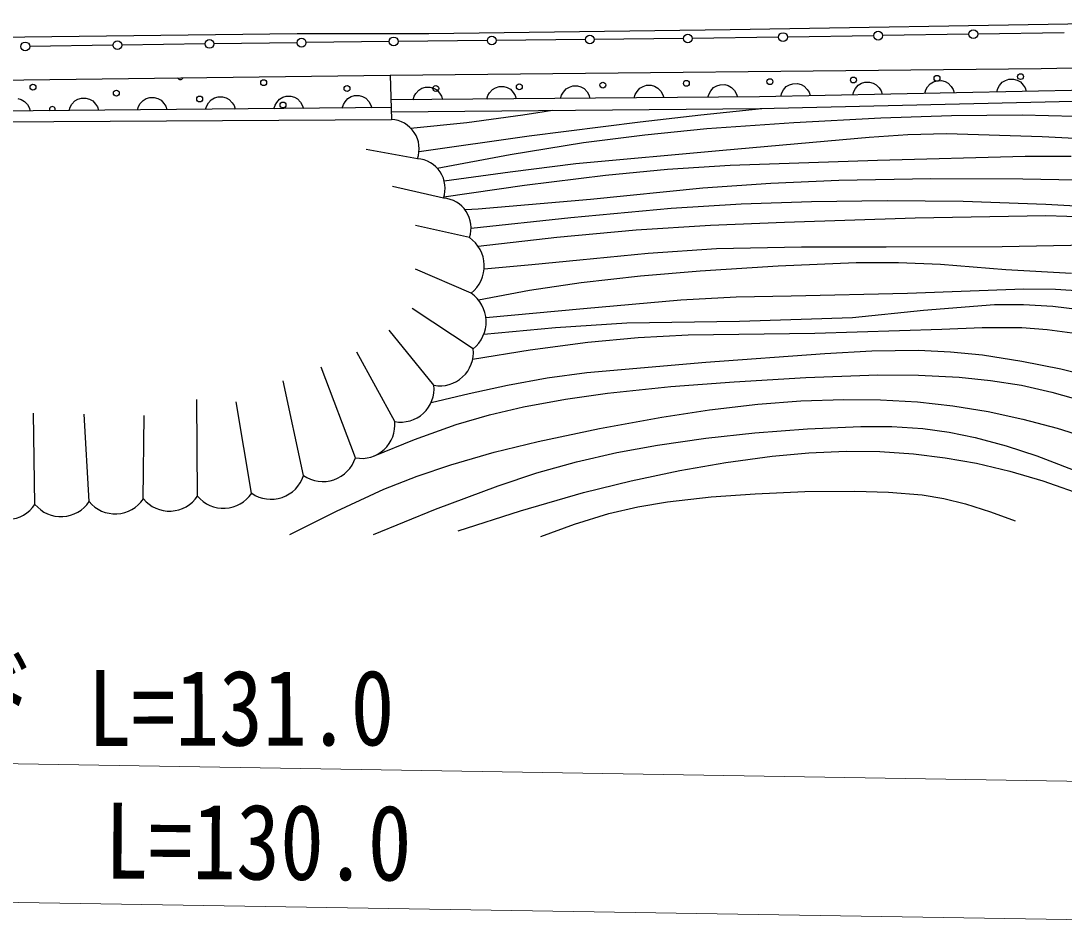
# Model space of a CAD drawing. Units: millimetres, scale not verified. Extents: x 40000 to 680000, y 20000 to 380000.
# Drawn here: x 252341 to 287657, y 251427 to 282195 of the extents above; entities that cross this region are included whole.
import ezdxf
from ezdxf.enums import TextEntityAlignment as Align

# ---------------------------------------------------------------- set-up
doc = ezdxf.new("R2010")
doc.units = ezdxf.units.MM
doc.header["$LTSCALE"] = 1000
doc.layers.add('M-BGD', color=7, linetype='Continuous', lineweight=25)
doc.layers.add('M-BMK-HTXT', color=7, linetype='Continuous', lineweight=13)
doc.styles.add('ＭＳ ゴシック', font='')
doc.styles.get('ＭＳ ゴシック').set_extended_font_data('MS Gothic')

msp = doc.modelspace()

# ---------------------------------------------------------------- linework, layer by layer
at = {"layer": 'M-BGD'}
for p, q in [((294078, 282195), (276352, 281890)), ((276352, 281890), (266156, 281762)), ((261693, 281751), (246570, 281574)), ((266156, 281762), (261693, 281751)), ((264812, 281497), (261994, 281459)), ((268131, 281530), (265112, 281501)), ((271450, 281563), (268431, 281533)), ((274769, 281596), (271750, 281566)), ((277991, 281644), (275069, 281599)), ((281213, 281693), (278291, 281648)), ((284435, 281742), (281513, 281698)), ((287657, 281791), (284735, 281747)), ((255459, 281371), (252641, 281333)), ((258576, 281413), (255759, 281375)), ((261694, 281455), (258876, 281417)), ((286879, 280578), (311444, 281276)), ((264845, 280356), (286879, 280578)), ((233211, 279958), (264845, 280356)), ((264845, 280356), (264886, 278861)), ((304159, 280174), (277345, 279630)), ((278361, 280033), (278478, 280070)), ((278478, 280070), (278633, 280074)), ((278633, 280074), (278751, 280041)), ((280690, 280020), (280799, 280082)), ((280799, 280082), (280915, 280120)), ((280915, 280120), (281070, 280123)), ((281070, 280123), (281188, 280090)), ((281188, 280090), (281300, 280033)), ((283035, 279958), (283127, 280070)), ((283127, 280070), (283236, 280132)), ((283236, 280132), (283353, 280169)), ((283353, 280169), (283508, 280172)), ((283508, 280172), (283626, 280140)), ((283626, 280140), (283737, 280082)), ((283737, 280082), (283837, 279974)), ((285472, 280007), (285565, 280119)), ((285565, 280119), (285674, 280181)), ((285674, 280181), (285791, 280219)), ((285791, 280219), (285946, 280222)), ((285946, 280222), (286064, 280189)), ((286064, 280189), (286175, 280132)), ((286175, 280132), (286275, 280024)), ((265655, 279643), (265714, 279741)), ((265714, 279741), (265808, 279852)), ((265808, 279852), (265917, 279913)), ((265917, 279913), (266035, 279949)), ((266035, 279949), (266190, 279950)), ((266190, 279950), (266307, 279916)), ((266307, 279916), (266418, 279857)), ((266418, 279857), (266516, 279748)), ((266516, 279748), (266577, 279651)), ((268150, 279665), (268209, 279763)), ((268209, 279763), (268303, 279873)), ((268303, 279873), (268413, 279934)), ((268413, 279934), (268530, 279970)), ((268530, 279970), (268685, 279972)), ((268685, 279972), (268803, 279938)), ((268803, 279938), (268913, 279879)), ((268913, 279879), (269012, 279770)), ((269012, 279770), (269073, 279673)), ((270645, 279686), (270705, 279784)), ((270705, 279784), (270799, 279895)), ((270799, 279895), (270908, 279956)), ((270908, 279956), (271025, 279992)), ((271025, 279992), (271180, 279994)), ((271180, 279994), (271298, 279960)), ((271298, 279960), (271409, 279901)), ((271409, 279901), (271507, 279791)), ((271507, 279791), (271568, 279694)), ((273102, 279593), (273141, 279708)), ((273141, 279708), (273200, 279806)), ((273200, 279806), (273294, 279917)), ((273294, 279917), (273403, 279978)), ((273403, 279978), (273521, 280014)), ((273521, 280014), (273676, 280015)), ((273676, 280015), (273793, 279981)), ((273793, 279981), (273904, 279922)), ((273904, 279922), (274002, 279813)), ((274002, 279813), (274063, 279716)), ((274063, 279716), (274102, 279602)), ((275597, 279615), (275636, 279730)), ((275636, 279730), (275695, 279828)), ((275695, 279828), (275789, 279939)), ((275789, 279939), (275899, 280000)), ((275899, 280000), (276016, 280036)), ((276016, 280036), (276171, 280037)), ((276171, 280037), (276289, 280003)), ((276289, 280003), (276399, 279944)), ((276399, 279944), (276498, 279835)), ((276498, 279835), (276559, 279738)), ((276559, 279738), (276597, 279623)), ((277351, 279230), (311441, 280042)), ((278064, 279644), (278101, 279760)), ((278101, 279760), (278159, 279859)), ((278159, 279859), (278252, 279971)), ((278252, 279971), (278361, 280033)), ((278751, 280041), (278862, 279983)), ((278862, 279983), (278962, 279875)), ((278962, 279875), (279024, 279779)), ((279024, 279779), (279064, 279665)), ((280501, 279694), (280539, 279810)), ((280539, 279810), (280597, 279908)), ((280597, 279908), (280690, 280020)), ((281300, 280033), (281399, 279925)), ((281399, 279925), (281461, 279828)), ((281461, 279828), (281501, 279714)), ((282939, 279743), (282977, 279859)), ((282977, 279859), (283035, 279958)), ((283837, 279974), (283899, 279878)), ((283899, 279878), (283939, 279764)), ((285377, 279793), (285414, 279909)), ((285414, 279909), (285472, 280007)), ((286275, 280024), (286337, 279927)), ((286337, 279927), (286376, 279813)), ((252234, 279563), (252352, 279529)), ((252352, 279529), (252463, 279470)), ((252463, 279470), (252561, 279361)), ((252561, 279361), (252622, 279264)), ((254011, 279276), (254071, 279374)), ((254071, 279374), (254165, 279485)), ((254165, 279485), (254274, 279546)), ((254274, 279546), (254391, 279582)), ((254391, 279582), (254546, 279584)), ((254546, 279584), (254664, 279550)), ((254664, 279550), (254775, 279491)), ((254775, 279491), (254873, 279382)), ((254873, 279382), (254934, 279285)), ((256323, 279297), (256382, 279395)), ((256382, 279395), (256476, 279506)), ((256476, 279506), (256586, 279567)), ((256586, 279567), (256703, 279603)), ((256703, 279603), (256858, 279605)), ((256858, 279605), (256976, 279571)), ((256976, 279571), (257086, 279512)), ((257086, 279512), (257185, 279403)), ((257185, 279403), (257246, 279306)), ((258635, 279319), (258694, 279417)), ((258694, 279417), (258788, 279527)), ((258788, 279527), (258897, 279588)), ((258897, 279588), (259015, 279625)), ((259015, 279625), (259170, 279626)), ((259170, 279626), (259287, 279592)), ((259287, 279592), (259398, 279533)), ((259398, 279533), (259496, 279424)), ((259496, 279424), (259557, 279327)), ((260947, 279340), (261006, 279438)), ((261006, 279438), (261100, 279549)), ((261100, 279549), (261209, 279610)), ((261209, 279610), (261326, 279646)), ((261326, 279646), (261481, 279647)), ((261481, 279647), (261599, 279613)), ((261599, 279613), (261710, 279554)), ((261710, 279554), (261808, 279445)), ((261808, 279445), (261869, 279348)), ((263219, 279245), (263258, 279361)), ((263258, 279361), (263317, 279459)), ((263317, 279459), (263411, 279570)), ((263411, 279570), (263521, 279631)), ((263521, 279631), (263638, 279667)), ((263638, 279667), (263793, 279668)), ((263793, 279668), (263911, 279634)), ((263911, 279634), (264021, 279575)), ((264021, 279575), (264120, 279466)), ((264120, 279466), (264181, 279369)), ((264181, 279369), (264219, 279255)), ((277345, 279630), (264868, 279521)), ((265616, 279527), (265655, 279643)), ((266577, 279651), (266616, 279536)), ((268111, 279549), (268150, 279665)), ((269073, 279673), (269111, 279558)), ((270606, 279571), (270645, 279686)), ((271568, 279694), (271606, 279580)), ((264875, 279261), (251005, 279134)), ((252622, 279264), (252661, 279149)), ((253973, 279161), (254011, 279276)), ((254934, 279285), (254972, 279170)), ((256284, 279182), (256323, 279297)), ((257246, 279306), (257284, 279191)), ((258596, 279203), (258635, 279319)), ((259557, 279327), (259596, 279212)), ((260908, 279224), (260947, 279340)), ((261869, 279348), (261908, 279233)), ((264879, 279121), (277351, 279230)), ((267436, 278759), (269336, 279012)), ((269336, 279012), (269838, 279090)), ((269838, 279090), (270341, 279169)), ((273301, 278781), (275358, 279010)), ((275358, 279010), (277427, 279231)), ((283846, 278993), (286242, 279012)), ((286242, 279012), (288018, 278968)), ((233909, 278672), (264886, 278861)), ((265535, 278566), (267436, 278759)), ((269552, 278308), (273301, 278781)), ((275557, 278548), (278502, 278761)), ((278502, 278761), (281451, 278914)), ((281451, 278914), (283846, 278993)), ((265820, 277776), (269552, 278308)), ((271387, 278081), (273468, 278344)), ((273468, 278344), (275557, 278548)), ((282366, 278335), (281063, 278243)), ((283674, 278367), (282366, 278335)), ((286914, 278270), (283674, 278367)), ((268902, 277674), (271387, 278081)), ((281063, 278243), (276100, 277807)), ((290149, 278112), (286914, 278270)), ((265765, 277528), (264028, 277839)), ((266438, 277210), (268902, 277674)), ((276100, 277807), (271129, 277356)), ((281335, 277476), (286333, 277620)), ((286333, 277620), (287901, 277617)), ((271129, 277356), (268900, 277079)), ((274236, 277175), (276350, 277314)), ((276350, 277314), (281335, 277476)), ((268900, 277079), (266674, 276772)), ((269390, 276637), (272137, 276977)), ((272137, 276977), (274236, 277175)), ((266645, 276196), (264924, 276592)), ((266659, 276239), (269390, 276637)), ((275423, 276538), (271626, 276152)), ((277725, 276697), (275423, 276538)), ((280032, 276795), (277725, 276697)), ((283146, 276845), (280032, 276795)), ((286263, 276835), (283146, 276845)), ((288091, 276805), (286263, 276835)), ((267823, 275827), (267604, 275811)), ((271626, 276152), (267823, 275827)), ((270964, 275547), (274359, 275853)), ((274359, 275853), (276724, 276000)), ((276724, 276000), (279101, 276087)), ((279101, 276087), (281671, 276118)), ((281671, 276118), (284242, 276090)), ((284242, 276090), (287033, 275997)), ((287033, 275997), (289828, 275843)), ((267604, 275811), (267384, 275796)), ((267582, 275182), (270964, 275547)), ((278196, 275384), (282610, 275526)), ((282610, 275526), (287035, 275608)), ((287035, 275608), (288732, 275549)), ((267524, 274864), (265703, 275268)), ((270484, 274877), (273169, 275126)), ((273169, 275126), (275682, 275285)), ((275682, 275285), (278196, 275384)), ((267818, 274569), (270484, 274877)), ((275892, 274479), (273581, 274320)), ((278767, 274537), (275892, 274479)), ((281633, 274535), (278767, 274537)), ((285557, 274551), (281633, 274535)), ((289498, 274627), (285557, 274551)), ((271263, 274101), (269643, 273944)), ((273581, 274320), (271263, 274101)), ((267588, 272979), (265703, 273788)), ((269643, 273944), (268023, 273788)), ((273316, 273573), (275341, 273741)), ((275341, 273741), (277979, 273909)), ((277979, 273909), (280617, 274017)), ((280617, 274017), (282045, 274021)), ((282045, 274021), (283470, 273965)), ((283470, 273965), (285679, 273784)), ((285679, 273784), (287905, 273662)), ((269563, 273079), (271310, 273346)), ((271310, 273346), (273316, 273573)), ((267829, 272754), (269563, 273079)), ((286296, 273113), (282355, 272967)), ((287366, 273102), (286296, 273113)), ((288431, 273032), (287366, 273102)), ((274686, 272746), (271384, 272456)), ((276550, 272844), (274686, 272746)), ((278419, 272882), (276550, 272844)), ((282355, 272967), (278419, 272882)), ((267652, 271093), (265586, 272464)), ((271384, 272456), (268085, 272147)), ((280489, 272156), (282893, 272407)), ((282893, 272407), (285301, 272597)), ((285301, 272597), (286284, 272598)), ((286284, 272598), (287277, 272539)), ((287277, 272539), (288287, 272416)), ((270436, 271815), (272859, 271981)), ((272859, 271981), (276672, 272038)), ((276672, 272038), (280489, 272156)), ((266324, 269865), (264807, 271724)), ((268014, 271590), (270436, 271815)), ((274932, 271566), (279215, 271632)), ((279215, 271632), (283521, 271758)), ((283521, 271758), (284878, 271816)), ((284878, 271816), (286227, 271814)), ((286227, 271814), (287080, 271756)), ((287080, 271756), (287926, 271638)), ((269578, 271065), (271539, 271328)), ((271539, 271328), (273233, 271477)), ((273233, 271477), (274932, 271566)), ((264996, 268637), (263716, 270984)), ((267634, 270744), (269578, 271065)), ((279562, 270930), (275534, 270640)), ((281148, 271013), (279562, 270930)), ((282723, 271036), (281148, 271013)), ((283809, 270987), (282723, 271036)), ((284891, 270878), (283809, 270987)), ((286224, 270672), (284891, 270878)), ((275534, 270640), (271499, 270288)), ((287549, 270407), (286224, 270672)), ((263668, 267409), (262509, 270478)), ((271499, 270288), (270154, 270102)), ((278918, 270128), (281356, 270215)), ((281356, 270215), (282730, 270207)), ((282730, 270207), (284105, 270138)), ((288891, 270084), (287549, 270407)), ((261911, 266809), (261224, 270010)), ((268819, 269857), (267521, 269576)), ((270154, 270102), (268819, 269857)), ((272201, 269596), (274339, 269818)), ((274339, 269818), (276492, 269982)), ((276492, 269982), (278918, 270128)), ((284105, 270138), (285161, 270031)), ((285161, 270031), (286216, 269864)), ((286216, 269864), (287238, 269634)), ((267521, 269576), (266226, 269274)), ((270774, 269392), (272201, 269596)), ((287238, 269634), (288244, 269347)), ((258321, 266115), (258303, 269387)), ((260154, 266209), (259627, 269309)), ((268205, 268859), (269355, 269129)), ((269355, 269129), (270774, 269392)), ((275655, 269035), (277287, 269223)), ((277287, 269223), (278745, 269334)), ((278745, 269334), (280205, 269386)), ((280205, 269386), (281444, 269373)), ((281444, 269373), (282691, 269299)), ((282691, 269299), (283894, 269166)), ((283894, 269166), (285090, 268972)), ((252819, 265832), (252772, 268920)), ((254653, 265926), (254486, 268881)), ((256487, 266020), (256511, 268842)), ((267082, 268533), (268205, 268859)), ((271934, 268403), (274035, 268788)), ((274035, 268788), (275655, 269035)), ((285090, 268972), (286264, 268721)), ((265665, 268026), (267082, 268533)), ((269849, 267960), (271934, 268403)), ((278970, 268395), (280771, 268474)), ((280771, 268474), (281822, 268466)), ((281822, 268466), (282876, 268397)), ((286264, 268721), (287424, 268413)), ((287424, 268413), (288890, 267944)), ((273889, 267843), (275524, 268078)), ((275524, 268078), (277182, 268256)), ((277182, 268256), (278970, 268395)), ((282876, 268397), (283763, 268279)), ((283763, 268279), (284650, 268100)), ((284650, 268100), (285691, 267820)), ((264276, 267465), (265665, 268026)), ((268360, 267595), (269849, 267960)), ((272514, 267588), (273889, 267843)), ((285691, 267820), (286730, 267478)), ((266899, 267176), (268360, 267595)), ((271155, 267274), (272514, 267588)), ((276202, 267254), (277775, 267466)), ((277775, 267466), (279018, 267580)), ((279018, 267580), (280276, 267634)), ((280276, 267634), (281417, 267619)), ((281417, 267619), (282555, 267544)), ((282555, 267544), (283627, 267414)), ((283627, 267414), (284690, 267225)), ((286730, 267478), (288401, 266830)), ((265754, 266789), (266899, 267176)), ((269813, 266897), (271155, 267274)), ((274646, 266983), (276202, 267254)), ((284690, 267225), (285818, 266958)), ((264631, 266346), (265754, 266789)), ((268497, 266464), (269813, 266897)), ((273003, 266635), (274646, 266983)), ((285818, 266958), (286932, 266633)), ((263023, 265609), (264631, 266346)), ((266381, 265671), (268497, 266464)), ((271383, 266231), (273003, 266635)), ((286932, 266633), (288420, 266114)), ((269253, 265611), (271383, 266231)), ((274233, 265920), (275707, 266087)), ((275707, 266087), (277195, 266195)), ((277195, 266195), (278881, 266266)), ((278881, 266266), (280568, 266277)), ((280568, 266277), (281708, 266246)), ((281708, 266246), (282853, 266155)), ((282853, 266155), (283588, 266032)), ((283588, 266032), (284313, 265849)), ((261447, 264820), (263023, 265609)), ((264280, 264820), (266381, 265671)), ((267140, 264934), (269253, 265611)), ((272247, 265524), (273228, 265750)), ((273228, 265750), (274233, 265920)), ((284313, 265849), (285161, 265578)), ((285161, 265578), (286002, 265275)), ((271085, 265161), (272247, 265524)), ((269948, 264744), (271085, 265161))]:
    msp.add_line(p, q, dxfattribs=at)
for centre, radius in [((281363, 281695), 149), ((284585, 281744), 149), ((252491, 281331), 149), ((255609, 281373), 149), ((258726, 281415), 149), ((261844, 281457), 149), ((264962, 281499), 149), ((268281, 281532), 149), ((271600, 281564), 149), ((274919, 281597), 149), ((278141, 281646), 149), ((260561, 280105), 99.5), ((269215, 279965), 99.5), ((272042, 280022), 99.5), ((274870, 280080), 99.5), ((277698, 280137), 99.5), ((280526, 280194), 99.5), ((283354, 280252), 99.5), ((286182, 280309), 99.5), ((252752, 279951), 99.5), ((255574, 279751), 99.5), ((263382, 279905), 99.5), ((266387, 279908), 99.5), ((258395, 279550), 99.5), ((261216, 279350), 99.5)]:
    msp.add_circle(centre, radius, dxfattribs=at)
for centre, radius, start, end in [((257740, 280306), 99.5, 203.9058, 337.5343), ((253408, 279195), 99.5, 336.9985, 204.0474), ((264826, 277865), 998, 340.2947, 86.5549), ((265705, 276532), 998, 340.2947, 86.5549), ((266585, 275200), 998, 340.2947, 86.5549), ((266849, 273897), 1179, 308.8225, 55.0826), ((266913, 272012), 1179, 308.8225, 55.0826), ((266528, 270977), 1131, 259.6304, 5.8906), ((265200, 269749), 1131, 259.6304, 5.8906), ((263871, 268521), 1131, 259.6304, 5.8906), ((262564, 267767), 1160, 235.7231, 341.9832), ((260808, 267167), 1160, 235.7231, 341.9832), ((255535, 266661), 1148, 219.8125, 326.0726), ((257369, 266755), 1148, 219.8125, 326.0726), ((259202, 266849), 1148, 219.8125, 326.0726), ((251867, 266472), 1148, 219.8125, 326.0726), ((253701, 266567), 1148, 219.8125, 326.0726)]:
    msp.add_arc(centre, radius, start, end, dxfattribs=at)
at = {"layer": 'M-BMK-HTXT'}
for p, q in [((179251, 258262), (311046, 256087)), ((179173, 253573), (309250, 251427))]:
    msp.add_line(p, q, dxfattribs=at)

# ---------------------------------------------------------------- texts
at = {"layer": 'M-BMK-HTXT', "style": 'ＭＳ ゴシック', "width": 0.85}
for s, rotation, p in [('ストンガ－ド', 0.1, (235074, 257347)), ('L=131.0', 0.1, (254604, 256891)), ('L=130.0', 359.6, (255167, 252404))]:
    msp.add_text(s, height=2566, rotation=rotation, dxfattribs=at).set_placement(p, align=Align.BOTTOM_LEFT)

doc.saveas('drawing.dxf')
